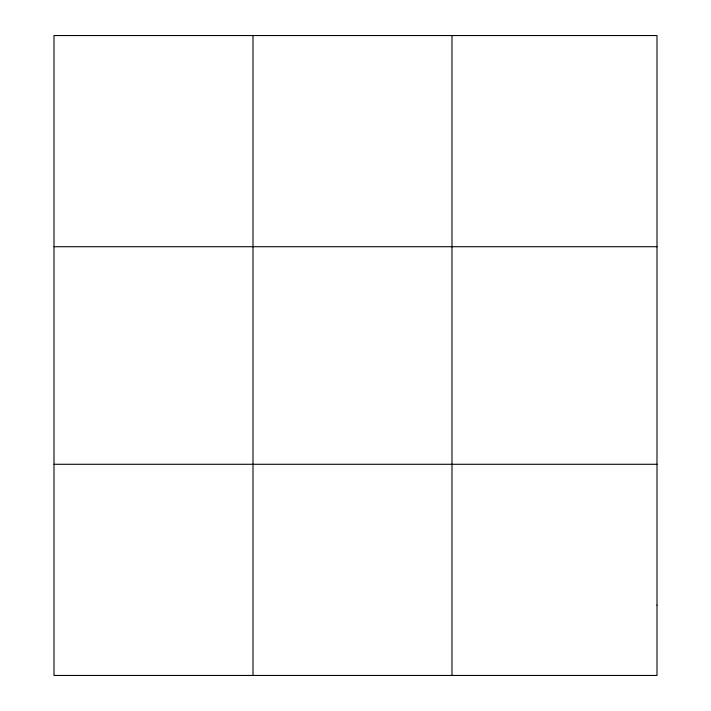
<?xml version="1.0" encoding="UTF-8"?>
<svg xmlns="http://www.w3.org/2000/svg" width="711" height="711" viewBox="0 0 711 711"><rect width="100%" height="100%" fill="white"/><g stroke="black" fill="none" stroke-linecap="round" stroke-linejoin="round"><path stroke-width="1.07" d="M252.992 675.45L252.992 35.55M451.983 675.45L451.983 35.55M54 246.717L657 246.717M54 464.283L657 464.283M657 605.061L657 675.45L54 675.45L54 35.55L657 35.55L657 605.061"/></g></svg>
